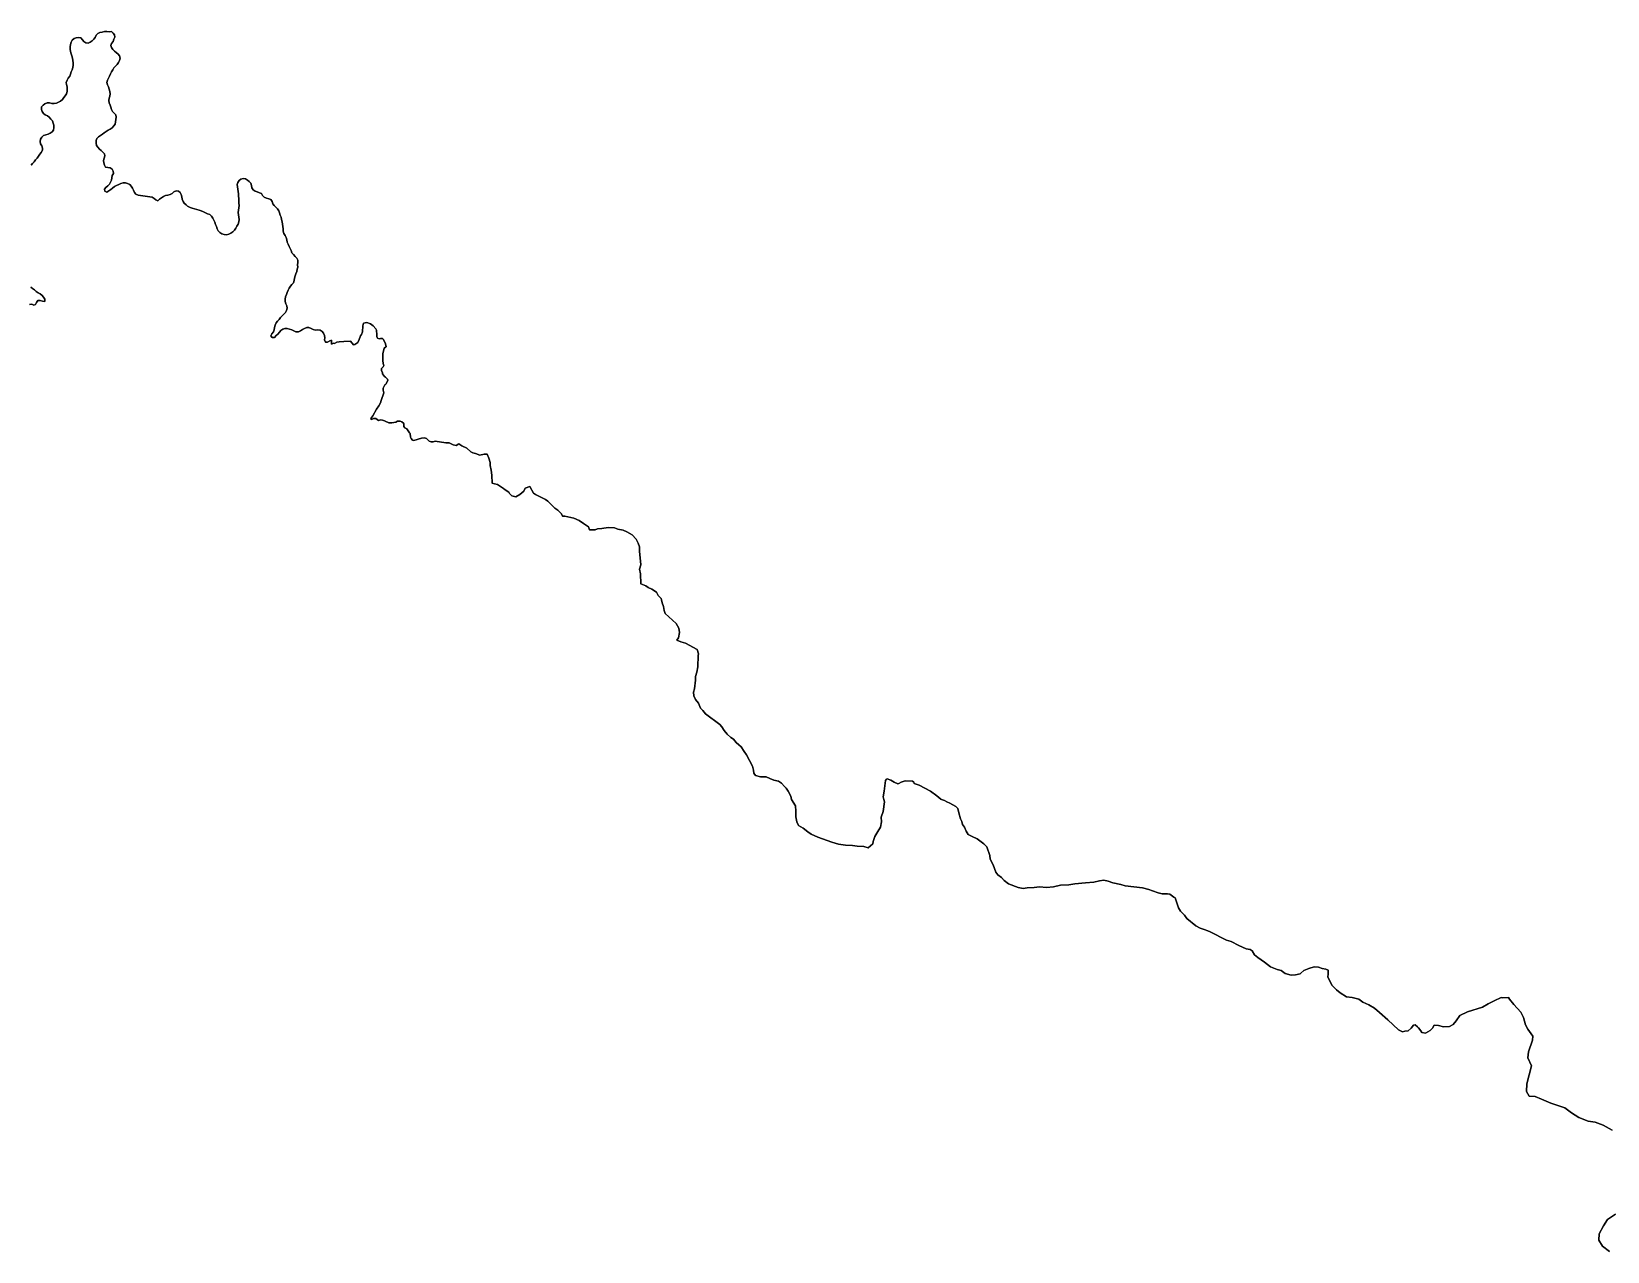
# Model space of a CAD drawing. Header units: inches. Extents: x 141448 to 685535, y 3466439 to 4099221.
# Drawn here: x 497513 to 510245, y 3793676 to 3803535 of the extents above; entities that cross this region are included whole.
import ezdxf

# ---------------------------------------------------------------- set-up
doc = ezdxf.new("R2010")
doc.units = ezdxf.units.IN
doc.header["$MEASUREMENT"] = 0
doc.layers.add('az_county', color=7, linetype='Continuous')

msp = doc.modelspace()

# ---------------------------------------------------------------- linework, layer by layer
at = {"layer": 'az_county'}
for points in [[(510284.15625, 3794656.25), (510211.46875, 3794696.75), (510147.0625, 3794720.5), (510089.28125, 3794728.75), (510013.15625, 3794760), (509955.0625, 3794796.75), (509901.78125, 3794838.25), (509788.5625, 3794874.75), (509712.375, 3794908.25), (509660.875, 3794927.75), (509612.28125, 3794930.75), (509592.375, 3794968.75), (509594.375, 3795032), (509632.5625, 3795176.25), (509602.875, 3795240.25), (509606.46875, 3795290.75), (509638.65625, 3795383.25), (509642.5625, 3795416.75), (509601.0625, 3795473.75), (509583.15625, 3795508.25), (509567.0625, 3795566.75), (509545.875, 3795610.5), (509487.78125, 3795673.25), (509454.46875, 3795715.25), (509446.78125, 3795727.75), (509395.875, 3795726.75), (509386.5625, 3795728), (509329.78125, 3795702.25), (509282.46875, 3795678.75), (509235.28125, 3795649.5), (509114.28125, 3795612.25), (509053.65625, 3795582.75), (509022.0625, 3795539.5), (508997.875, 3795510.75), (508969.15625, 3795493.25), (508919.375, 3795492.25), (508879.0625, 3795503.5), (508843.875, 3795504.25), (508831.0625, 3795481), (508812.78125, 3795461.25), (508775.78125, 3795439.5), (508745.78125, 3795446.5), (508738.78125, 3795459.75), (508719.28125, 3795484), (508711.15625, 3795492.75), (508692.5625, 3795507), (508678.78125, 3795504.25), (508659.375, 3795480), (508636.28125, 3795458.75), (508608.375, 3795456.75), (508590.28125, 3795450.25), (508558.28125, 3795467), (508469.875, 3795548.75), (508402.78125, 3795608.25), (508362.46875, 3795641.25), (508316.875, 3795668.5), (508270.0625, 3795692.25), (508235.46875, 3795714.75), (508182.875, 3795729.25), (508137.28125, 3795734.25), (508084.78125, 3795767.75), (508054.96875, 3795791.75), (508021.96875, 3795825.75), (507986.28125, 3795892.75), (507988.5625, 3795918.75), (507988.375, 3795949.75), (507971.15625, 3795957.75), (507939.375, 3795964.25), (507909.96875, 3795974.75), (507874.78125, 3795975.75), (507831.375, 3795964.25), (507792.96875, 3795946.25), (507767.0625, 3795925.75), (507761.375, 3795921.25), (507724.0625, 3795911), (507690.78125, 3795908.25), (507640.5625, 3795922.75), (507608.96875, 3795948), (507576.5625, 3795954.25), (507522.5625, 3795976.75), (507474.28125, 3796013.5), (507419.28125, 3796050.75), (507394.375, 3796074.5), (507373.5625, 3796106), (507357.46875, 3796116.5), (507327.5625, 3796122.25), (507267.375, 3796149.25), (507205.28125, 3796181), (507168.5625, 3796192.25), (507034.375, 3796260.25), (507015.375, 3796266.25), (506987.78125, 3796279.5), (506955.875, 3796288.75), (506920.78125, 3796308.75), (506847.0625, 3796367.25), (506827.46875, 3796395.25), (506807.15625, 3796415.25), (506796.375, 3796426), (506779.875, 3796452.75), (506753.46875, 3796533.25), (506741.0625, 3796540.25), (506709.5625, 3796564.25), (506689.46875, 3796566.25), (506647.5625, 3796566.25), (506615.15625, 3796574.75), (506568.65625, 3796589.75), (506540.375, 3796602.75), (506489.65625, 3796615.5), (506348.96875, 3796631.25), (506314.78125, 3796641.75), (506248.78125, 3796656.25), (506210.28125, 3796668.75), (506175.375, 3796676.75), (506140.875, 3796672.75), (506096.375, 3796659.5), (506029.5625, 3796656.5), (505941.28125, 3796646.75), (505892.28125, 3796638.25), (505826.15625, 3796635.75), (505768.875, 3796622.75), (505714.375, 3796618.25), (505657.15625, 3796622.75), (505612.96875, 3796618.25), (505557.15625, 3796615.25), (505525.78125, 3796610.75), (505484.28125, 3796618.25), (505406.375, 3796646.25), (505371.0625, 3796675.5), (505348.5625, 3796698), (505319.46875, 3796720.5), (505303.78125, 3796742.5), (505283.375, 3796799.5), (505258.46875, 3796846.5), (505254.0625, 3796876.25), (505229.78125, 3796946), (505212.875, 3796965), (505206.65625, 3796969.5), (505153.375, 3797010.5), (505113.5625, 3797028.5), (505080.28125, 3797047), (505063.15625, 3797072.5), (505049.5625, 3797104.25), (505034.46875, 3797125.75), (505028.375, 3797151), (505018.65625, 3797172.5), (505004.65625, 3797221.5), (504997.65625, 3797256.5), (504980.875, 3797273.5), (504932.78125, 3797299), (504907.0625, 3797309.75), (504890.28125, 3797322), (504865.5625, 3797329.5), (504858.46875, 3797331.5), (504827.375, 3797359), (504775.46875, 3797396), (504683.78125, 3797445), (504642.78125, 3797457.25), (504640.5625, 3797468), (504631.28125, 3797476.5), (504571.15625, 3797478.5), (504538.65625, 3797468), (504521.28125, 3797459), (504510.96875, 3797456.75), (504482.15625, 3797468.75), (504455.5625, 3797485.5), (504426.28125, 3797495), (504420.78125, 3797494), (504411.375, 3797482), (504402.0625, 3797395.5), (504392.96875, 3797350), (504398.5625, 3797329.5), (504403.78125, 3797310.75), (504392.375, 3797231.5), (504376.0625, 3797185), (504378.875, 3797147.5), (504373.28125, 3797104.5), (504349.875, 3797071), (504326.65625, 3797030.5), (504312.5625, 3796989.5), (504308.875, 3796969.25), (504271.375, 3796939), (504237.15625, 3796948.5), (504183.65625, 3796952), (504145.875, 3796957.5), (504088.15625, 3796959), (504033.875, 3796968), (503977.5625, 3796983.5), (503865.46875, 3797024.5), (503813.15625, 3797050), (503783.5625, 3797067.5), (503746.375, 3797097.25), (503708.875, 3797117.5), (503695.875, 3797148.75), (503686.875, 3797189), (503686.96875, 3797233.5), (503684.5625, 3797277), (503654.15625, 3797329.5), (503647.375, 3797356), (503626.875, 3797396), (503609.875, 3797420), (503596.5625, 3797434), (503572.96875, 3797459.5), (503548.28125, 3797476), (503510.96875, 3797486), (503477.28125, 3797499), (503448.375, 3797512.5), (503403.46875, 3797511), (503361.28125, 3797522), (503348.0625, 3797541.5), (503345.5625, 3797566.25), (503336.875, 3797597.5), (503288.875, 3797691), (503269.375, 3797717.75), (503246.5625, 3797755.25), (503227.375, 3797770), (503206.78125, 3797789.5), (503184.28125, 3797817.25), (503163.875, 3797830.75), (503132.15625, 3797857), (503109.5625, 3797887), (503089.875, 3797916.5), (503074.28125, 3797934), (502957.875, 3798020), (502937.78125, 3798048), (502918.375, 3798067.5), (502902.78125, 3798107.5), (502878.375, 3798136), (502864.875, 3798166), (502862.28125, 3798196.25), (502868.28125, 3798223.75), (502877.28125, 3798294.25), (502877.0625, 3798324), (502887.78125, 3798359), (502896.375, 3798399.75), (502897.5625, 3798493.75), (502900.28125, 3798506), (502891.46875, 3798541), (502796.0625, 3798593), (502757.5625, 3798602.25), (502726.78125, 3798617), (502740.28125, 3798635), (502747.0625, 3798678.5), (502743.65625, 3798714), (502720.28125, 3798751.5), (502633.15625, 3798831.75), (502625.28125, 3798855.25), (502619.5625, 3798887.25), (502608.375, 3798918.5), (502603.28125, 3798942), (502600.78125, 3798953.5), (502576.46875, 3798977.5), (502561.875, 3799004), (502525.375, 3799029), (502495.875, 3799043), (502476.78125, 3799055), (502435.5625, 3799072), (502434.15625, 3799151.5), (502425.875, 3799191.5), (502434.65625, 3799225), (502425.65625, 3799335.75), (502425.96875, 3799370.25), (502413.65625, 3799399.5), (502397.0625, 3799432), (502366.375, 3799466.5), (502323.28125, 3799493), (502293.15625, 3799505.5), (502251.0625, 3799514), (502224.0625, 3799523), (502172.96875, 3799527.25), (502119.78125, 3799518.5), (502086.46875, 3799516), (502067.28125, 3799509.25), (502021.78125, 3799508.5), (502013.15625, 3799533.25), (501973.5625, 3799560), (501937.15625, 3799584.5), (501893.5625, 3799602.25), (501820.96875, 3799617.25), (501801.46875, 3799619.25), (501794.875, 3799638), (501765.0625, 3799666.75), (501741.5625, 3799682.5), (501685.375, 3799738.5), (501665.5625, 3799753.25), (501584.375, 3799794), (501567.15625, 3799804.5), (501537.78125, 3799858.5), (501499.875, 3799845.25), (501489.0625, 3799819.5), (501458.78125, 3799793.75), (501424.5625, 3799776), (501394.0625, 3799782.5), (501375.375, 3799801.25), (501369.65625, 3799812), (501340.65625, 3799830), (501326.375, 3799842.5), (501278.78125, 3799874.5), (501253.15625, 3799880), (501233.375, 3799886), (501233.0625, 3799951), (501226.5625, 3799989.5), (501217.78125, 3800027.5), (501217.0625, 3800051.75), (501206.375, 3800088), (501194.0625, 3800120.25), (501169.78125, 3800118.5), (501135.375, 3800112), (501099.875, 3800124.5), (501078.46875, 3800129.25), (501063.0625, 3800139.25), (501029.46875, 3800168.5), (500989.46875, 3800188), (500965.375, 3800202.75), (500943.875, 3800189.5), (500918.28125, 3800194), (500886.28125, 3800210.25), (500858.96875, 3800210), (500774.28125, 3800223.5), (500757.375, 3800219.5), (500740.375, 3800218.5), (500725.65625, 3800224), (500703.28125, 3800246), (500688.5625, 3800251.5), (500663.15625, 3800248), (500602.375, 3800228.75), (500591.28125, 3800232), (500580.5625, 3800245.75), (500576.0625, 3800257.75), (500571.65625, 3800285.5), (500565.46875, 3800291.5), (500546.375, 3800323.75), (500529.28125, 3800331.75), (500520.375, 3800343), (500519.78125, 3800366), (500505.375, 3800381.5), (500490.78125, 3800387), (500469.46875, 3800387), (500457.5625, 3800379), (500424.375, 3800372.5), (500400.65625, 3800371.5), (500371.375, 3800385), (500363.78125, 3800388.5), (500347.28125, 3800393.5), (500331.375, 3800396.75), (500315.15625, 3800391.5), (500294.78125, 3800408), (500276.46875, 3800407.5), (500259.65625, 3800400.25), (500254.5625, 3800408), (500269.28125, 3800428.5), (500299.96875, 3800484), (500319.375, 3800510), (500332.0625, 3800534), (500339.0625, 3800553.5), (500360.28125, 3800614.5), (500353.0625, 3800635.75), (500355.0625, 3800653.5), (500366.5625, 3800679), (500371.78125, 3800683.5), (500377.28125, 3800688), (500390.375, 3800718), (500388.96875, 3800726), (500371.875, 3800741.5), (500365.375, 3800747.5), (500347.78125, 3800768.5), (500348.15625, 3800777), (500341.0625, 3800795), (500341.78125, 3800812), (500353.5625, 3800825), (500360.53125, 3800836.5), (500354.75, 3800851), (500351.625, 3800876.5), (500350.84375, 3800931), (500363.03125, 3800975), (500372.75, 3800983.5), (500377.84375, 3800988), (500372.84375, 3801011), (500356.84375, 3801047), (500347.53125, 3801055.25), (500332.34375, 3801055), (500320.34375, 3801051.5), (500308.625, 3801058), (500301.625, 3801069.25), (500303.75, 3801082.5), (500299.03125, 3801121.25), (500295.125, 3801132.75), (500272.625, 3801157), (500250.9375, 3801172.75), (500222.84375, 3801182.5), (500195.03125, 3801177.5), (500188.84375, 3801157), (500187.03125, 3801109.25), (500179.75, 3801087.75), (500171.53125, 3801075.5), (500159.625, 3801045.5), (500148.03125, 3801022.5), (500125.4375, 3801004.5), (500113.34375, 3801002.25), (500088.84375, 3801033), (500034.9375, 3801031), (499999.75, 3801028.5), (499979.25, 3801023.5), (499961.34375, 3801014), (499953.34375, 3801016.25), (499936.9375, 3801007.25), (499936.9375, 3801041.5), (499922.125, 3801034.25), (499904.9375, 3801024.25), (499888.75, 3801024.75), (499880.34375, 3801042.25), (499883.4375, 3801060.5), (499878.625, 3801079), (499870.84375, 3801096.25), (499860.25, 3801112), (499843.9375, 3801121.5), (499825.53125, 3801123), (499807.125, 3801121), (499788.84375, 3801126.5), (499771.4375, 3801135), (499754.53125, 3801143.5), (499736.625, 3801142), (499718.625, 3801134.75), (499701.34375, 3801126.75), (499685.28125, 3801116.5), (499668.5625, 3801108.25), (499649.5625, 3801107.5), (499632.375, 3801115), (499616.28125, 3801125), (499598.0625, 3801130), (499579.46875, 3801134), (499560.65625, 3801135.5), (499542.375, 3801130.75), (499527.28125, 3801119.5), (499515.375, 3801104.5), (499502.65625, 3801090.5), (499489.0625, 3801077.5), (499476.15625, 3801063.5), (499457.5625, 3801062), (499446.875, 3801075.25), (499455.5625, 3801092.25), (499466.96875, 3801107.5), (499472.46875, 3801125.5), (499475.5625, 3801144.25), (499481.375, 3801162.25), (499489.46875, 3801179.5), (499501.15625, 3801194.25), (499513.65625, 3801208.5), (499525.5625, 3801223.25), (499538.5625, 3801237), (499552.53125, 3801250), (499564.53125, 3801264.25), (499573.9375, 3801281), (499578.34375, 3801299), (499576.03125, 3801318), (499568.34375, 3801335.25), (499562.84375, 3801353), (499561.75, 3801372.25), (499564.75, 3801390.5), (499571.625, 3801408.5), (499578.4375, 3801426), (499585.75, 3801443.5), (499594.25, 3801460.5), (499604.25, 3801476.5), (499617.34375, 3801490.25), (499630.03125, 3801504.25), (499634.34375, 3801522.75), (499638.75, 3801541), (499642.53125, 3801559.75), (499648.75, 3801577.5), (499655.34375, 3801595), (499660.34375, 3801613.25), (499664.34375, 3801631.5), (499662.34375, 3801650.5), (499664.75, 3801669), (499663.625, 3801688), (499655.25, 3801704.5), (499641.75, 3801718), (499628.34375, 3801732), (499616.53125, 3801746.5), (499609.75, 3801764), (499603.25, 3801781.75), (499595.03125, 3801799), (499586.125, 3801815.5), (499579.53125, 3801833), (499575.53125, 3801851.75), (499569.03125, 3801869.5), (499561.25, 3801886.5), (499552.125, 3801903.25), (499546.84375, 3801921), (499545.25, 3801940), (499542.53125, 3801958.75), (499539.84375, 3801977.5), (499536.9375, 3801996), (499533.75, 3802015), (499529.53125, 3802033.5), (499522.9375, 3802051), (499516.4375, 3802069), (499510.9375, 3802087), (499501.53125, 3802103), (499487.25, 3802115.5), (499473.75, 3802128.5), (499462.25, 3802143.5), (499457.34375, 3802162), (499447.03125, 3802177.5), (499429.03125, 3802182.75), (499410.4375, 3802187), (499393.25, 3802195), (499380.125, 3802208.5), (499371.75, 3802225.5), (499354.75, 3802232.5), (499336.25, 3802238.5), (499318.53125, 3802245.5), (499302.9375, 3802256), (499293.75, 3802272.5), (499290.84375, 3802291), (499283.84375, 3802308.75), (499271.625, 3802323), (499256.53125, 3802334.5), (499240.34375, 3802344.5), (499222.25, 3802348.25), (499204.125, 3802343), (499189.75, 3802330.75), (499178.4375, 3802315.75), (499174.25, 3802297.5), (499176.75, 3802278.75), (499179.53125, 3802260), (499181.75, 3802241), (499183.9375, 3802222.25), (499185.84375, 3802203.5), (499187.4375, 3802184.5), (499187.53125, 3802165.75), (499187.4375, 3802146.75), (499189.9375, 3802128), (499188.53125, 3802109), (499185.53125, 3802090.5), (499183.53125, 3802071.5), (499186.25, 3802053), (499188.625, 3802034), (499189.53125, 3802015), (499187.03125, 3801996.5), (499181.53125, 3801978.25), (499172.84375, 3801961.5), (499162.53125, 3801945.5), (499152.25, 3801929.5), (499139.25, 3801916), (499123.75, 3801904.5), (499106.84375, 3801896.5), (499087.9375, 3801892.5), (499069.125, 3801893.75), (499050.84375, 3801899.5), (499034.53125, 3801909.5), (499021.625, 3801923), (499013.75, 3801940), (499007.03125, 3801958), (498999.9375, 3801975.5), (498992.75, 3801993), (498985.34375, 3802010.5), (498977.53125, 3802027.75), (498967.75, 3802044), (498953.84375, 3802056.75), (498935.84375, 3802062.5), (498918.4375, 3802070), (498901.34375, 3802078), (498884.03125, 3802086), (498866.34375, 3802092.5), (498848.25, 3802098), (498829.9375, 3802103), (498811.625, 3802108.25), (498793.75, 3802114), (498772.25, 3802123), (498761.34375, 3802133.5), (498747.03125, 3802146.5), (498736.84375, 3802161.75), (498731.03125, 3802180), (498728.03125, 3802198.75), (498722.625, 3802216.75), (498714.125, 3802233.75), (498699.25, 3802245), (498680.34375, 3802247), (498663.9375, 3802239.25), (498649.53125, 3802227), (498632.34375, 3802218.75), (498614.25, 3802213.5), (498595.75, 3802209.5), (498578.34375, 3802202.5), (498563.03125, 3802191), (498548.125, 3802179.5), (498533.75, 3802167), (498516.25, 3802173.5), (498502.53125, 3802186.75), (498486.75, 3802197.25), (498467.9375, 3802199.5), (498449.25, 3802202), (498430.53125, 3802205.5), (498411.75, 3802207.75), (498392.84375, 3802209.25), (498374.125, 3802212.5), (498356.4375, 3802219.75), (498345.75, 3802234.75), (498337.625, 3802252.25), (498329.625, 3802269.5), (498318.75, 3802285), (498306.03125, 3802299), (498289.25, 3802307.5), (498270.9375, 3802313.5), (498252.25, 3802312.5), (498234.34375, 3802306.5), (498217.4375, 3802297.75), (498199.75, 3802291), (498183.28125, 3802282), (498168.28125, 3802270.25), (498153.28125, 3802258.75), (498138.28125, 3802247), (498122.28125, 3802237.5), (498105.28125, 3802243.5), (498101.46875, 3802261), (498113.875, 3802275.5), (498128.5625, 3802287.5), (498141.96875, 3802301), (498151.78125, 3802317.25), (498158.25, 3802335), (498161.125, 3802353.75), (498164.625, 3802372.5), (498174.75, 3802388.5), (498173.4375, 3802407.5), (498164.75, 3802423.5), (498147.625, 3802432.5), (498129.25, 3802436.5), (498110.53125, 3802439.5), (498102.03125, 3802456), (498096.03125, 3802474.5), (498095.125, 3802493.5), (498100.125, 3802511.5), (498105.84375, 3802530), (498103.625, 3802547.25), (498089.34375, 3802560.5), (498074.9375, 3802573), (498060.84375, 3802585.5), (498047.75, 3802599.5), (498037.625, 3802615), (498035.125, 3802634), (498036.03125, 3802653), (498040.53125, 3802671), (498053.9375, 3802684.5), (498069.34375, 3802696), (498085.03125, 3802706.5), (498100.75, 3802717), (498116.53125, 3802727.5), (498132.625, 3802737.5), (498149.4375, 3802746.5), (498165.125, 3802756.5), (498176.84375, 3802771.5), (498188.53125, 3802786.5), (498192.03125, 3802805), (498194.125, 3802824), (498196.84375, 3802843), (498194.4375, 3802861), (498181.03125, 3802875), (498166.75, 3802887.75), (498158.34375, 3802904), (498153.53125, 3802922.5), (498147.84375, 3802940.75), (498140.34375, 3802958.5), (498136.625, 3802976.5), (498139.34375, 3802995.5), (498144.25, 3803013.75), (498148.125, 3803032), (498145.84375, 3803051), (498140.34375, 3803069), (498134.84375, 3803087), (498127.53125, 3803104.75), (498122.53125, 3803123), (498126.34375, 3803141), (498135.625, 3803157.75), (498143.125, 3803175.25), (498150.03125, 3803192.75), (498160.25, 3803208.75), (498169.625, 3803225), (498177.75, 3803242.25), (498190.84375, 3803255.75), (498204.34375, 3803269), (498215.75, 3803284.5), (498224.75, 3803301), (498228.34375, 3803319.5), (498224.75, 3803338.5), (498212.03125, 3803352), (498197.53125, 3803364.25), (498182.84375, 3803376.5), (498169.53125, 3803390), (498158.34375, 3803405.5), (498153.53125, 3803421), (498160.25, 3803439), (498171.25, 3803454.5), (498178.625, 3803472), (498186.75, 3803489), (498184.34375, 3803507), (498172.9375, 3803522.5), (498158.25, 3803534), (498139.25, 3803531.5), (498120.53125, 3803535), (498101.75, 3803534.5), (498083.03125, 3803531), (498064.75, 3803526), (498047.53125, 3803518.5), (498035.03125, 3803504.5), (498025.75, 3803487.75), (498015.4375, 3803472), (498001.53125, 3803459.25), (497986.03125, 3803448), (497969.53125, 3803439.5), (497950.75, 3803443), (497935.34375, 3803453.5), (497923.75, 3803468.5), (497911.53125, 3803483.25), (497893.25, 3803487.75), (497874.53125, 3803484.5), (497856.84375, 3803477.25), (497841.34375, 3803466), (497832.75, 3803449.5), (497827.625, 3803431), (497825.84375, 3803412), (497826.25, 3803393), (497828.25, 3803374), (497832.03125, 3803355.75), (497837.84375, 3803337.5), (497842.75, 3803319.5), (497846.84375, 3803301), (497848.75, 3803282), (497848.34375, 3803263), (497847.25, 3803244), (497840.9375, 3803226.25), (497833.75, 3803209), (497827.84375, 3803190.75), (497821.53125, 3803173), (497810.25, 3803158), (497800.4375, 3803141), (497793.4375, 3803123.5), (497796.75, 3803105.5), (497801.53125, 3803087), (497801.625, 3803068.25), (497800.34375, 3803049), (497796.75, 3803030.5), (497785.4375, 3803015.5), (497773.84375, 3803000.5), (497762.625, 3802985), (497748.25, 3802972.75), (497732.125, 3802963), (497714.125, 3802957), (497695.34375, 3802954), (497676.4375, 3802953.5), (497658.03125, 3802958), (497638.84375, 3802958), (497621.34375, 3802951.25), (497605.75, 3802940), (497594.75, 3802925), (497592.25, 3802906), (497598.34375, 3802888), (497608.75, 3802872), (497624.03125, 3802861.25), (497641.03125, 3802852.5), (497656.34375, 3802841.5), (497669.75, 3802828), (497681.34375, 3802813), (497688.4375, 3802795.5), (497692.03125, 3802777), (497693.125, 3802758), (497690.4375, 3802738.5), (497680.84375, 3802723.5), (497664.78125, 3802713.5), (497647.0625, 3802705.25), (497628.78125, 3802699.25), (497610.65625, 3802693.5), (497596.28125, 3802682), (497586.5625, 3802665), (497583.15625, 3802646.5), (497585.78125, 3802627.75), (497596.5625, 3802611.75), (497602.15625, 3802593.5), (497600.875, 3802575), (497592.0625, 3802558.5), (497580.65625, 3802543), (497569.15625, 3802527.5), (497557.875, 3802512.5), (497546.15625, 3802497.5), (497534.28125, 3802482.75), (497521.46875, 3802468.75), (497509.15625, 3802454.5)], [(497509.15625, 3802454.5), (497521.46875, 3802468.75), (497534.28125, 3802482.75), (497546.15625, 3802497.5), (497557.875, 3802512.5), (497569.15625, 3802527.5), (497580.65625, 3802543), (497592.0625, 3802558.5), (497600.875, 3802575), (497602.15625, 3802593.5), (497596.5625, 3802611.75), (497585.78125, 3802627.75), (497583.15625, 3802646.5), (497586.5625, 3802665), (497596.28125, 3802682), (497610.65625, 3802693.5), (497628.78125, 3802699.25), (497647.0625, 3802705.25), (497664.78125, 3802713.5), (497680.84375, 3802723.5), (497690.4375, 3802738.5), (497693.125, 3802758), (497692.03125, 3802777), (497688.4375, 3802795.5), (497681.34375, 3802813), (497669.75, 3802828), (497656.34375, 3802841.5), (497641.03125, 3802852.5), (497624.03125, 3802861.25), (497608.75, 3802872), (497598.34375, 3802888), (497592.25, 3802906), (497594.75, 3802925), (497605.75, 3802940), (497621.34375, 3802951.25), (497638.84375, 3802958), (497658.03125, 3802958), (497676.4375, 3802953.5), (497695.34375, 3802954), (497714.125, 3802957), (497732.125, 3802963), (497748.25, 3802972.75), (497762.625, 3802985), (497773.84375, 3803000.5), (497785.4375, 3803015.5), (497796.75, 3803030.5), (497800.34375, 3803049), (497801.625, 3803068.25), (497801.53125, 3803087), (497796.75, 3803105.5), (497793.4375, 3803123.5), (497800.4375, 3803141), (497810.25, 3803158), (497821.53125, 3803173), (497827.84375, 3803190.75), (497833.75, 3803209), (497840.9375, 3803226.25), (497847.25, 3803244), (497848.34375, 3803263), (497848.75, 3803282), (497846.84375, 3803301), (497842.75, 3803319.5), (497837.84375, 3803337.5), (497832.03125, 3803355.75), (497828.25, 3803374), (497826.25, 3803393), (497825.84375, 3803412), (497827.625, 3803431), (497832.75, 3803449.5), (497841.34375, 3803466), (497856.84375, 3803477.25), (497874.53125, 3803484.5), (497893.25, 3803487.75), (497911.53125, 3803483.25), (497923.75, 3803468.5), (497935.34375, 3803453.5), (497950.75, 3803443), (497969.53125, 3803439.5), (497986.03125, 3803448), (498001.53125, 3803459.25), (498015.4375, 3803472), (498025.75, 3803487.75), (498035.03125, 3803504.5), (498047.53125, 3803518.5), (498064.75, 3803526), (498083.03125, 3803531), (498101.75, 3803534.5), (498120.53125, 3803535), (498139.25, 3803531.5), (498158.25, 3803534), (498172.9375, 3803522.5), (498184.34375, 3803507), (498186.75, 3803489), (498178.625, 3803472), (498171.25, 3803454.5), (498160.25, 3803439), (498153.53125, 3803421), (498158.34375, 3803405.5), (498169.53125, 3803390), (498182.84375, 3803376.5), (498197.53125, 3803364.25), (498212.03125, 3803352), (498224.75, 3803338.5), (498228.34375, 3803319.5), (498224.75, 3803301), (498215.75, 3803284.5), (498204.34375, 3803269), (498190.84375, 3803255.75), (498177.75, 3803242.25), (498169.625, 3803225), (498160.25, 3803208.75), (498150.03125, 3803192.75), (498143.125, 3803175.25), (498135.625, 3803157.75), (498126.34375, 3803141), (498122.53125, 3803123), (498127.53125, 3803104.75), (498134.84375, 3803087), (498140.34375, 3803069), (498145.84375, 3803051), (498148.125, 3803032), (498144.25, 3803013.75), (498139.34375, 3802995.5), (498136.625, 3802976.5), (498140.34375, 3802958.5), (498147.84375, 3802940.75), (498153.53125, 3802922.5), (498158.34375, 3802904), (498166.75, 3802887.75), (498181.03125, 3802875), (498194.4375, 3802861), (498196.84375, 3802843), (498194.125, 3802824), (498192.03125, 3802805), (498188.53125, 3802786.5), (498176.84375, 3802771.5), (498165.125, 3802756.5), (498149.4375, 3802746.5), (498132.625, 3802737.5), (498116.53125, 3802727.5), (498100.75, 3802717), (498085.03125, 3802706.5), (498069.34375, 3802696), (498053.9375, 3802684.5), (498040.53125, 3802671), (498036.03125, 3802653), (498035.125, 3802634), (498037.625, 3802615), (498047.75, 3802599.5), (498060.84375, 3802585.5), (498074.9375, 3802573), (498089.34375, 3802560.5), (498103.625, 3802547.25), (498105.84375, 3802530), (498100.125, 3802511.5), (498095.125, 3802493.5), (498096.03125, 3802474.5), (498102.03125, 3802456), (498110.53125, 3802439.5), (498129.25, 3802436.5), (498147.625, 3802432.5), (498164.75, 3802423.5), (498173.4375, 3802407.5), (498174.75, 3802388.5), (498164.625, 3802372.5), (498161.125, 3802353.75), (498158.25, 3802335), (498151.78125, 3802317.25), (498141.96875, 3802301), (498128.5625, 3802287.5), (498113.875, 3802275.5), (498101.46875, 3802261), (498105.28125, 3802243.5), (498122.28125, 3802237.5), (498138.28125, 3802247), (498153.28125, 3802258.75), (498168.28125, 3802270.25), (498183.28125, 3802282), (498199.75, 3802291), (498217.4375, 3802297.75), (498234.34375, 3802306.5), (498252.25, 3802312.5), (498270.9375, 3802313.5), (498289.25, 3802307.5), (498306.03125, 3802299), (498318.75, 3802285), (498329.625, 3802269.5), (498337.625, 3802252.25), (498345.75, 3802234.75), (498356.4375, 3802219.75), (498374.125, 3802212.5), (498392.84375, 3802209.25), (498411.75, 3802207.75), (498430.53125, 3802205.5), (498449.25, 3802202), (498467.9375, 3802199.5), (498486.75, 3802197.25), (498502.53125, 3802186.75), (498516.25, 3802173.5), (498533.75, 3802167), (498548.125, 3802179.5), (498563.03125, 3802191), (498578.34375, 3802202.5), (498595.75, 3802209.5), (498614.25, 3802213.5), (498632.34375, 3802218.75), (498649.53125, 3802227), (498663.9375, 3802239.25), (498680.34375, 3802247), (498699.25, 3802245), (498714.125, 3802233.75), (498722.625, 3802216.75), (498728.03125, 3802198.75), (498731.03125, 3802180), (498736.84375, 3802161.75), (498747.03125, 3802146.5), (498761.34375, 3802133.5), (498772.25, 3802123), (498793.75, 3802114), (498811.625, 3802108.25), (498829.9375, 3802103), (498848.25, 3802098), (498866.34375, 3802092.5), (498884.03125, 3802086), (498901.34375, 3802078), (498918.4375, 3802070), (498935.84375, 3802062.5), (498953.84375, 3802056.75), (498967.75, 3802044), (498977.53125, 3802027.75), (498985.34375, 3802010.5), (498992.75, 3801993), (498999.9375, 3801975.5), (499007.03125, 3801958), (499013.75, 3801940), (499021.625, 3801923), (499034.53125, 3801909.5), (499050.84375, 3801899.5), (499069.125, 3801893.75), (499087.9375, 3801892.5), (499106.84375, 3801896.5), (499123.75, 3801904.5), (499139.25, 3801916), (499152.25, 3801929.5), (499162.53125, 3801945.5), (499172.84375, 3801961.5), (499181.53125, 3801978.25), (499187.03125, 3801996.5), (499189.53125, 3802015), (499188.625, 3802034), (499186.25, 3802053), (499183.53125, 3802071.5), (499185.53125, 3802090.5), (499188.53125, 3802109), (499189.9375, 3802128), (499187.4375, 3802146.75), (499187.53125, 3802165.75), (499187.4375, 3802184.5), (499185.84375, 3802203.5), (499183.9375, 3802222.25), (499181.75, 3802241), (499179.53125, 3802260), (499176.75, 3802278.75), (499174.25, 3802297.5), (499178.4375, 3802315.75), (499189.75, 3802330.75), (499204.125, 3802343), (499222.25, 3802348.25), (499240.34375, 3802344.5), (499256.53125, 3802334.5), (499271.625, 3802323), (499283.84375, 3802308.75), (499290.84375, 3802291), (499293.75, 3802272.5), (499302.9375, 3802256), (499318.53125, 3802245.5), (499336.25, 3802238.5), (499354.75, 3802232.5), (499371.75, 3802225.5), (499380.125, 3802208.5), (499393.25, 3802195), (499410.4375, 3802187), (499429.03125, 3802182.75), (499447.03125, 3802177.5), (499457.34375, 3802162), (499462.25, 3802143.5), (499473.75, 3802128.5), (499487.25, 3802115.5), (499501.53125, 3802103), (499510.9375, 3802087), (499516.4375, 3802069), (499522.9375, 3802051), (499529.53125, 3802033.5), (499533.75, 3802015), (499536.9375, 3801996), (499539.84375, 3801977.5), (499542.53125, 3801958.75), (499545.25, 3801940), (499546.84375, 3801921), (499552.125, 3801903.25), (499561.25, 3801886.5), (499569.03125, 3801869.5), (499575.53125, 3801851.75), (499579.53125, 3801833), (499586.125, 3801815.5), (499595.03125, 3801799), (499603.25, 3801781.75), (499609.75, 3801764), (499616.53125, 3801746.5), (499628.34375, 3801732), (499641.75, 3801718), (499655.25, 3801704.5), (499663.625, 3801688), (499664.75, 3801669), (499662.34375, 3801650.5), (499664.34375, 3801631.5), (499660.34375, 3801613.25), (499655.34375, 3801595), (499648.75, 3801577.5), (499642.53125, 3801559.75), (499638.75, 3801541), (499634.34375, 3801522.75), (499630.03125, 3801504.25), (499617.34375, 3801490.25), (499604.25, 3801476.5), (499594.25, 3801460.5), (499585.75, 3801443.5), (499578.4375, 3801426), (499571.625, 3801408.5), (499564.75, 3801390.5), (499561.75, 3801372.25), (499562.84375, 3801353), (499568.34375, 3801335.25), (499576.03125, 3801318), (499578.34375, 3801299), (499573.9375, 3801281), (499564.53125, 3801264.25), (499552.53125, 3801250), (499538.5625, 3801237), (499525.5625, 3801223.25), (499513.65625, 3801208.5), (499501.15625, 3801194.25), (499489.46875, 3801179.5), (499481.375, 3801162.25), (499475.5625, 3801144.25), (499472.46875, 3801125.5), (499466.96875, 3801107.5), (499455.5625, 3801092.25), (499446.875, 3801075.25), (499457.5625, 3801062), (499476.15625, 3801063.5), (499489.0625, 3801077.5), (499502.65625, 3801090.5), (499515.375, 3801104.5), (499527.28125, 3801119.5), (499542.375, 3801130.75), (499560.65625, 3801135.5), (499579.46875, 3801134), (499598.0625, 3801130), (499616.28125, 3801125), (499632.375, 3801115), (499649.5625, 3801107.5), (499668.5625, 3801108.25), (499685.28125, 3801116.5), (499701.34375, 3801126.75), (499718.625, 3801134.75), (499736.625, 3801142), (499754.53125, 3801143.5), (499771.4375, 3801135), (499788.84375, 3801126.5), (499807.125, 3801121), (499825.53125, 3801123), (499843.9375, 3801121.5), (499860.25, 3801112), (499870.84375, 3801096.25), (499878.625, 3801079), (499883.4375, 3801060.5), (499880.34375, 3801042.25), (499888.75, 3801024.75), (499904.9375, 3801024.25), (499922.125, 3801034.25), (499936.9375, 3801041.5), (499936.9375, 3801007.25), (499953.34375, 3801016.25), (499961.34375, 3801014), (499979.25, 3801023.5), (499999.75, 3801028.5), (500034.9375, 3801031), (500088.84375, 3801033), (500113.34375, 3801002.25), (500125.4375, 3801004.5), (500148.03125, 3801022.5), (500159.625, 3801045.5), (500171.53125, 3801075.5), (500179.75, 3801087.75), (500187.03125, 3801109.25), (500188.84375, 3801157), (500195.03125, 3801177.5), (500222.84375, 3801182.5), (500250.9375, 3801172.75), (500272.625, 3801157), (500295.125, 3801132.75), (500299.03125, 3801121.25), (500303.75, 3801082.5), (500301.625, 3801069.25), (500308.625, 3801058), (500320.34375, 3801051.5), (500332.34375, 3801055), (500347.53125, 3801055.25), (500356.84375, 3801047), (500372.84375, 3801011), (500377.84375, 3800988), (500372.75, 3800983.5), (500363.03125, 3800975), (500350.84375, 3800931), (500351.625, 3800876.5), (500354.75, 3800851), (500360.53125, 3800836.5), (500353.5625, 3800825), (500341.78125, 3800812), (500341.0625, 3800795), (500348.15625, 3800777), (500347.78125, 3800768.5), (500365.375, 3800747.5), (500371.875, 3800741.5), (500388.96875, 3800726), (500390.375, 3800718), (500377.28125, 3800688), (500371.78125, 3800683.5), (500366.5625, 3800679), (500355.0625, 3800653.5), (500353.0625, 3800635.75), (500360.28125, 3800614.5), (500339.0625, 3800553.5), (500332.0625, 3800534), (500319.375, 3800510), (500299.96875, 3800484), (500269.28125, 3800428.5), (500254.5625, 3800408), (500259.65625, 3800400.25), (500276.46875, 3800407.5), (500294.78125, 3800408), (500315.15625, 3800391.5), (500331.375, 3800396.75), (500347.28125, 3800393.5), (500363.78125, 3800388.5), (500371.375, 3800385), (500400.65625, 3800371.5), (500424.375, 3800372.5), (500457.5625, 3800379), (500469.46875, 3800387), (500490.78125, 3800387), (500505.375, 3800381.5), (500519.78125, 3800366), (500520.375, 3800343), (500529.28125, 3800331.75), (500546.375, 3800323.75), (500565.46875, 3800291.5), (500571.65625, 3800285.5), (500576.0625, 3800257.75), (500580.5625, 3800245.75), (500591.28125, 3800232), (500602.375, 3800228.75), (500663.15625, 3800248), (500688.5625, 3800251.5), (500703.28125, 3800246), (500725.65625, 3800224), (500740.375, 3800218.5), (500757.375, 3800219.5), (500774.28125, 3800223.5), (500858.96875, 3800210), (500886.28125, 3800210.25), (500918.28125, 3800194), (500943.875, 3800189.5), (500965.375, 3800202.75), (500989.46875, 3800188), (501029.46875, 3800168.5), (501063.0625, 3800139.25), (501078.46875, 3800129.25), (501099.875, 3800124.5), (501135.375, 3800112), (501169.78125, 3800118.5), (501194.0625, 3800120.25), (501206.375, 3800088), (501217.0625, 3800051.75), (501217.78125, 3800027.5), (501226.5625, 3799989.5), (501233.0625, 3799951), (501233.375, 3799886), (501253.15625, 3799880), (501278.78125, 3799874.5), (501326.375, 3799842.5), (501340.65625, 3799830), (501369.65625, 3799812), (501375.375, 3799801.25), (501394.0625, 3799782.5), (501424.5625, 3799776), (501458.78125, 3799793.75), (501489.0625, 3799819.5), (501499.875, 3799845.25), (501537.78125, 3799858.5), (501567.15625, 3799804.5), (501584.375, 3799794), (501665.5625, 3799753.25), (501685.375, 3799738.5), (501741.5625, 3799682.5), (501765.0625, 3799666.75), (501794.875, 3799638), (501801.46875, 3799619.25), (501820.96875, 3799617.25), (501893.5625, 3799602.25), (501937.15625, 3799584.5), (501973.5625, 3799560), (502013.15625, 3799533.25), (502021.78125, 3799508.5), (502067.28125, 3799509.25), (502086.46875, 3799516), (502119.78125, 3799518.5), (502172.96875, 3799527.25), (502224.0625, 3799523), (502251.0625, 3799514), (502293.15625, 3799505.5), (502323.28125, 3799493), (502366.375, 3799466.5), (502397.0625, 3799432), (502413.65625, 3799399.5), (502425.96875, 3799370.25), (502425.65625, 3799335.75), (502434.65625, 3799225), (502425.875, 3799191.5), (502434.15625, 3799151.5), (502435.5625, 3799072), (502476.78125, 3799055), (502495.875, 3799043), (502525.375, 3799029), (502561.875, 3799004), (502576.46875, 3798977.5), (502600.78125, 3798953.5), (502603.28125, 3798942), (502608.375, 3798918.5), (502619.5625, 3798887.25), (502625.28125, 3798855.25), (502633.15625, 3798831.75), (502720.28125, 3798751.5), (502743.65625, 3798714), (502747.0625, 3798678.5), (502740.28125, 3798635), (502726.78125, 3798617), (502757.5625, 3798602.25), (502796.0625, 3798593), (502891.46875, 3798541), (502900.28125, 3798506), (502897.5625, 3798493.75), (502896.375, 3798399.75), (502887.78125, 3798359), (502877.0625, 3798324), (502877.28125, 3798294.25), (502868.28125, 3798223.75), (502862.28125, 3798196.25), (502864.875, 3798166), (502878.375, 3798136), (502902.78125, 3798107.5), (502918.375, 3798067.5), (502937.78125, 3798048), (502957.875, 3798020), (503074.28125, 3797934), (503089.875, 3797916.5), (503109.5625, 3797887), (503132.15625, 3797857), (503163.875, 3797830.75), (503184.28125, 3797817.25), (503206.78125, 3797789.5), (503227.375, 3797770), (503246.5625, 3797755.25), (503269.375, 3797717.75), (503288.875, 3797691), (503336.875, 3797597.5), (503345.5625, 3797566.25), (503348.0625, 3797541.5), (503361.28125, 3797522), (503403.46875, 3797511), (503448.375, 3797512.5), (503477.28125, 3797499), (503510.96875, 3797486), (503548.28125, 3797476), (503572.96875, 3797459.5), (503596.5625, 3797434), (503609.875, 3797420), (503626.875, 3797396), (503647.375, 3797356), (503654.15625, 3797329.5), (503684.5625, 3797277), (503686.96875, 3797233.5), (503686.875, 3797189), (503695.875, 3797148.75), (503708.875, 3797117.5), (503746.375, 3797097.25), (503783.5625, 3797067.5), (503813.15625, 3797050), (503865.46875, 3797024.5), (503977.5625, 3796983.5), (504033.875, 3796968), (504088.15625, 3796959), (504145.875, 3796957.5), (504183.65625, 3796952), (504237.15625, 3796948.5), (504271.375, 3796939), (504308.875, 3796969.25), (504312.5625, 3796989.5), (504326.65625, 3797030.5), (504349.875, 3797071), (504373.28125, 3797104.5), (504378.875, 3797147.5), (504376.0625, 3797185), (504392.375, 3797231.5), (504403.78125, 3797310.75), (504398.5625, 3797329.5), (504392.96875, 3797350), (504402.0625, 3797395.5), (504411.375, 3797482), (504420.78125, 3797494), (504426.28125, 3797495), (504455.5625, 3797485.5), (504482.15625, 3797468.75), (504510.96875, 3797456.75), (504521.28125, 3797459), (504538.65625, 3797468), (504571.15625, 3797478.5), (504631.28125, 3797476.5), (504640.5625, 3797468), (504642.78125, 3797457.25), (504683.78125, 3797445), (504775.46875, 3797396), (504827.375, 3797359), (504858.46875, 3797331.5), (504865.5625, 3797329.5), (504890.28125, 3797322), (504907.0625, 3797309.75), (504932.78125, 3797299), (504980.875, 3797273.5), (504997.65625, 3797256.5), (505004.65625, 3797221.5), (505018.65625, 3797172.5), (505028.375, 3797151), (505034.46875, 3797125.75), (505049.5625, 3797104.25), (505063.15625, 3797072.5), (505080.28125, 3797047), (505113.5625, 3797028.5), (505153.375, 3797010.5), (505206.65625, 3796969.5), (505212.875, 3796965), (505229.78125, 3796946), (505254.0625, 3796876.25), (505258.46875, 3796846.5), (505283.375, 3796799.5), (505303.78125, 3796742.5), (505319.46875, 3796720.5), (505348.5625, 3796698), (505371.0625, 3796675.5), (505406.375, 3796646.25), (505484.28125, 3796618.25), (505525.78125, 3796610.75), (505557.15625, 3796615.25), (505612.96875, 3796618.25), (505657.15625, 3796622.75), (505714.375, 3796618.25), (505768.875, 3796622.75), (505826.15625, 3796635.75), (505892.28125, 3796638.25), (505941.28125, 3796646.75), (506029.5625, 3796656.5), (506096.375, 3796659.5), (506140.875, 3796672.75), (506175.375, 3796676.75), (506210.28125, 3796668.75), (506248.78125, 3796656.25), (506314.78125, 3796641.75), (506348.96875, 3796631.25), (506489.65625, 3796615.5), (506540.375, 3796602.75), (506568.65625, 3796589.75), (506615.15625, 3796574.75), (506647.5625, 3796566.25), (506689.46875, 3796566.25), (506709.5625, 3796564.25), (506741.0625, 3796540.25), (506753.46875, 3796533.25), (506779.875, 3796452.75), (506796.375, 3796426), (506807.15625, 3796415.25), (506827.46875, 3796395.25), (506847.0625, 3796367.25), (506920.78125, 3796308.75), (506955.875, 3796288.75), (506987.78125, 3796279.5), (507015.375, 3796266.25), (507034.375, 3796260.25), (507168.5625, 3796192.25), (507205.28125, 3796181), (507267.375, 3796149.25), (507327.5625, 3796122.25), (507357.46875, 3796116.5), (507373.5625, 3796106), (507394.375, 3796074.5), (507419.28125, 3796050.75), (507474.28125, 3796013.5), (507522.5625, 3795976.75), (507576.5625, 3795954.25), (507608.96875, 3795948), (507640.5625, 3795922.75), (507690.78125, 3795908.25), (507724.0625, 3795911), (507761.375, 3795921.25), (507767.0625, 3795925.75), (507792.96875, 3795946.25), (507831.375, 3795964.25), (507874.78125, 3795975.75), (507909.96875, 3795974.75), (507939.375, 3795964.25), (507971.15625, 3795957.75), (507988.375, 3795949.75), (507988.5625, 3795918.75), (507986.28125, 3795892.75), (508021.96875, 3795825.75), (508054.96875, 3795791.75), (508084.78125, 3795767.75), (508137.28125, 3795734.25), (508182.875, 3795729.25), (508235.46875, 3795714.75), (508270.0625, 3795692.25), (508316.875, 3795668.5), (508362.46875, 3795641.25), (508402.78125, 3795608.25), (508469.875, 3795548.75), (508558.28125, 3795467), (508590.28125, 3795450.25), (508608.375, 3795456.75), (508636.28125, 3795458.75), (508659.375, 3795480), (508678.78125, 3795504.25), (508692.5625, 3795507), (508711.15625, 3795492.75), (508719.28125, 3795484), (508738.78125, 3795459.75), (508745.78125, 3795446.5), (508775.78125, 3795439.5), (508812.78125, 3795461.25), (508831.0625, 3795481), (508843.875, 3795504.25), (508879.0625, 3795503.5), (508919.375, 3795492.25), (508969.15625, 3795493.25), (508997.875, 3795510.75), (509022.0625, 3795539.5), (509053.65625, 3795582.75), (509114.28125, 3795612.25), (509235.28125, 3795649.5), (509282.46875, 3795678.75), (509329.78125, 3795702.25), (509386.5625, 3795728), (509395.875, 3795726.75), (509446.78125, 3795727.75), (509454.46875, 3795715.25), (509487.78125, 3795673.25), (509545.875, 3795610.5), (509567.0625, 3795566.75), (509583.15625, 3795508.25), (509601.0625, 3795473.75), (509642.5625, 3795416.75), (509638.65625, 3795383.25), (509606.46875, 3795290.75), (509602.875, 3795240.25), (509632.5625, 3795176.25), (509594.375, 3795032), (509592.375, 3794968.75), (509612.28125, 3794930.75), (509660.875, 3794927.75), (509712.375, 3794908.25), (509788.5625, 3794874.75), (509901.78125, 3794838.25), (509955.0625, 3794796.75), (510013.15625, 3794760), (510089.28125, 3794728.75), (510147.0625, 3794720.5), (510211.46875, 3794696.75), (510284.15625, 3794656.25)], [(497506.65625, 3801470), (497521.5625, 3801458), (497536.375, 3801446.5), (497551.0625, 3801434.5), (497566.28125, 3801423), (497583.0625, 3801414.25), (497597.78125, 3801402.75), (497610.875, 3801389), (497619.65625, 3801372.75), (497619.15625, 3801354.5), (497600.46875, 3801355.5), (497582.5625, 3801361), (497564.28125, 3801361.5), (497553.46875, 3801345.5), (497545.0625, 3801328.5), (497531.875, 3801322.75), (497516.46875, 3801332.5), (497497.5625, 3801330)], [(497497.5625, 3801330), (497516.46875, 3801332.5), (497531.875, 3801322.75), (497545.0625, 3801328.5), (497553.46875, 3801345.5), (497564.28125, 3801361.5), (497582.5625, 3801361), (497600.46875, 3801355.5), (497619.15625, 3801354.5), (497619.65625, 3801372.75), (497610.875, 3801389), (497597.78125, 3801402.75), (497583.0625, 3801414.25), (497566.28125, 3801423), (497551.0625, 3801434.5), (497536.375, 3801446.5), (497521.5625, 3801458), (497506.65625, 3801470)], [(510260.6875, 3793676.25), (510204.3125, 3793720.25), (510175.6875, 3793769), (510178.09375, 3793818.25), (510212.09375, 3793884), (510245.40625, 3793934.75), (510309.875, 3793977.75)], [(510309.875, 3793977.75), (510245.40625, 3793934.75), (510212.09375, 3793884), (510178.09375, 3793818.25), (510175.6875, 3793769), (510204.3125, 3793720.25), (510260.6875, 3793676.25)]]:
    msp.add_lwpolyline(points, dxfattribs=at)

doc.saveas('drawing.dxf')
